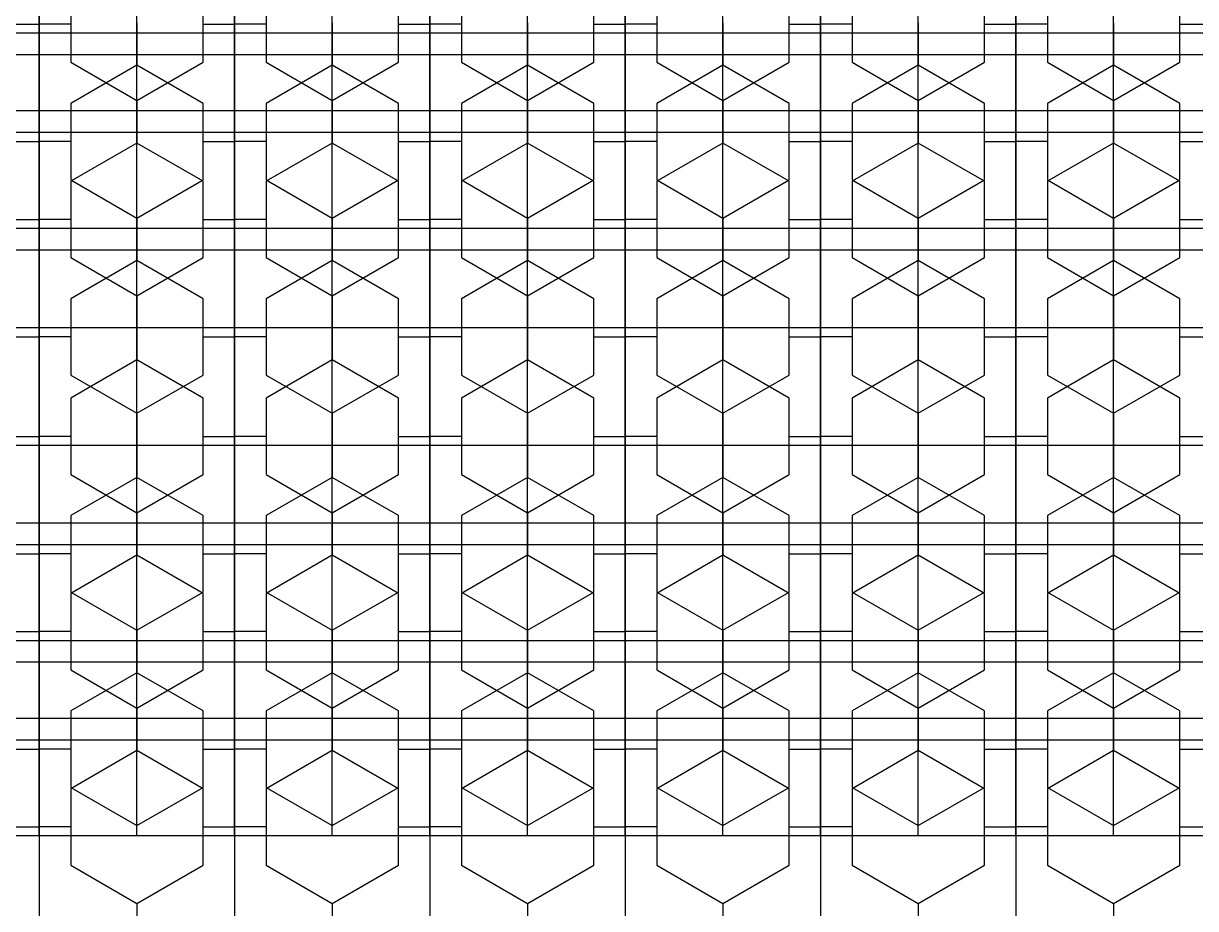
# Model space of a CAD drawing. Header units: metres. Extents: x -1744 to -758, y -4183 to -3914.
# Drawn here: x -841.11 to -838.519, y -4093.877 to -4091.92 of the extents above; entities that cross this region are included whole.
import ezdxf

# ---------------------------------------------------------------- set-up
doc = ezdxf.new("R2010")
doc.units = ezdxf.units.M
doc.layers.add('A-ID', color=11, linetype='Continuous')
doc.layers.add('WALL', color=7, linetype='Continuous')

# ---------------------------------------------------------------- blocks, each defined once
blk = doc.blocks.new('A$C1C9B1590')
at = {"layer": 'A-ID', "color": 250}
for p, q in [((764.4133, 89.6786), (764.4133, 93.009)), ((764.4133, 89.6786), (764.4133, 93.009)), ((764.6292, 89.2699), (764.6292, 93.009)), ((764.8452, 89.6786), (764.8452, 93.009)), ((764.8452, 89.6786), (764.8452, 93.009)), ((765.0611, 89.2699), (765.0611, 93.009)), ((765.277, 89.6786), (765.277, 93.009)), ((765.277, 89.6786), (765.277, 93.009)), ((765.4929, 89.2699), (765.4929, 93.009)), ((765.7088, 89.6786), (765.7088, 93.009)), ((765.7088, 89.6786), (765.7088, 93.009)), ((765.9248, 89.2699), (765.9248, 93.009)), ((766.1407, 89.6786), (766.1407, 93.009)), ((766.1407, 89.6786), (766.1407, 93.009)), ((766.3566, 89.2699), (766.3566, 93.009)), ((766.5725, 89.6786), (766.5725, 93.009)), ((766.5725, 89.6786), (766.5725, 93.009)), ((766.7885, 89.2699), (766.7885, 93.009)), ((764.6292, 89.2467), (764.6292, 92.9858)), ((765.0611, 89.2467), (765.0611, 92.9858)), ((765.4929, 89.2467), (765.4929, 92.9858)), ((765.9248, 89.2467), (765.9248, 92.9858)), ((766.3566, 89.2467), (766.3566, 92.9858)), ((766.7885, 89.2467), (766.7885, 92.9858)), ((764.4133, 89.2467), (764.4133, 92.5771)), ((764.4133, 89.2467), (764.4133, 92.5771)), ((764.8452, 89.2467), (764.8452, 92.5771)), ((764.8452, 89.2467), (764.8452, 92.5771)), ((765.277, 89.2467), (765.277, 92.5771)), ((765.277, 89.2467), (765.277, 92.5771)), ((765.7088, 89.2467), (765.7088, 92.5771)), ((765.7088, 89.2467), (765.7088, 92.5771)), ((766.1407, 89.2467), (766.1407, 92.5771)), ((766.1407, 89.2467), (766.1407, 92.5771)), ((766.5725, 89.2467), (766.5725, 92.5771)), ((766.5725, 89.2467), (766.5725, 92.5771)), ((764.4133, 91.4537), (764.4133, 90.9741)), ((764.4133, 91.4537), (764.4133, 90.9741)), ((764.8452, 91.4537), (764.8452, 90.9741)), ((764.8452, 91.4537), (764.8452, 90.9741)), ((765.277, 91.4537), (765.277, 90.9741)), ((765.277, 91.4537), (765.277, 90.9741)), ((765.7088, 91.4537), (765.7088, 90.9741)), ((765.7088, 91.4537), (765.7088, 90.9741)), ((766.1407, 91.4537), (766.1407, 90.9741)), ((766.1407, 91.4537), (766.1407, 90.9741)), ((766.5725, 91.4537), (766.5725, 90.9741)), ((766.5725, 91.4537), (766.5725, 90.9741)), ((764.4133, 91.2816), (764.4133, 90.802)), ((764.4133, 91.2816), (764.4133, 90.802)), ((764.8452, 91.2816), (764.8452, 90.802)), ((764.8452, 91.2816), (764.8452, 90.802)), ((765.277, 91.2816), (765.277, 90.802)), ((765.277, 91.2816), (765.277, 90.802)), ((765.7088, 91.2816), (765.7088, 90.802)), ((765.7088, 91.2816), (765.7088, 90.802)), ((766.1407, 91.2816), (766.1407, 90.802)), ((766.1407, 91.2816), (766.1407, 90.802)), ((766.5725, 91.2816), (766.5725, 90.802)), ((766.5725, 91.2816), (766.5725, 90.802)), ((764.483, 91.1263), (764.483, 90.9574)), ((764.7755, 90.9574), (764.7755, 91.1263)), ((764.9148, 91.1263), (764.9148, 90.9574)), ((765.2073, 90.9574), (765.2073, 91.1263)), ((765.3466, 91.1263), (765.3466, 90.9574)), ((765.6392, 90.9574), (765.6392, 91.1263)), ((765.7785, 91.1263), (765.7785, 90.9574)), ((766.071, 90.9574), (766.071, 91.1263)), ((766.2103, 91.1263), (766.2103, 90.9574)), ((766.5029, 90.9574), (766.5029, 91.1263)), ((766.6422, 91.1263), (766.6422, 90.9574)), ((766.9347, 90.9574), (766.9347, 91.1263)), ((764.3437, 91.0418), (764.4133, 91.0418)), ((764.483, 91.0418), (764.4133, 91.0418)), ((764.6292, 91.045), (764.6292, 90.9741)), ((764.7755, 91.0418), (764.8452, 91.0418)), ((764.9148, 91.0418), (764.8452, 91.0418)), ((765.0611, 91.045), (765.0611, 90.9741)), ((765.2073, 91.0418), (765.277, 91.0418)), ((765.3466, 91.0418), (765.277, 91.0418)), ((765.4929, 91.045), (765.4929, 90.9741)), ((765.6392, 91.0418), (765.7088, 91.0418)), ((765.7785, 91.0418), (765.7088, 91.0418)), ((765.9248, 91.045), (765.9248, 90.9741)), ((766.071, 91.0418), (766.1407, 91.0418)), ((766.2103, 91.0418), (766.1407, 91.0418)), ((766.3566, 91.045), (766.3566, 90.9741)), ((766.5029, 91.0418), (766.5725, 91.0418)), ((766.6422, 91.0418), (766.5725, 91.0418)), ((766.7885, 91.045), (766.7885, 90.9741)), ((766.9347, 91.0418), (767.0044, 91.0418)), ((764.4133, 91.0218), (763.9815, 91.0218)), ((764.4133, 91.0218), (764.4133, 90.5422)), ((764.8452, 91.0218), (764.4133, 91.0218)), ((764.4133, 91.0218), (764.4133, 90.5422)), ((764.6292, 91.0218), (764.6292, 90.9509)), ((764.8452, 91.0218), (764.8452, 90.5422)), ((765.277, 91.0218), (764.8452, 91.0218)), ((764.8452, 91.0218), (764.8452, 90.5422)), ((765.0611, 91.0218), (765.0611, 90.9509)), ((765.277, 91.0218), (765.277, 90.5422)), ((765.7088, 91.0218), (765.277, 91.0218)), ((765.277, 91.0218), (765.277, 90.5422)), ((765.4929, 91.0218), (765.4929, 90.9509)), ((765.7088, 91.0218), (765.7088, 90.5422)), ((765.7088, 91.0218), (765.7088, 90.5422)), ((766.1407, 91.0218), (765.7088, 91.0218)), ((765.9248, 91.0218), (765.9248, 90.9509)), ((766.5725, 91.0218), (766.1407, 91.0218)), ((766.1407, 91.0218), (766.1407, 90.5422)), ((766.1407, 91.0218), (766.1407, 90.5422)), ((766.3566, 91.0218), (766.3566, 90.9509)), ((767.0044, 91.0218), (766.5725, 91.0218)), ((766.5725, 91.0218), (766.5725, 90.5422)), ((766.5725, 91.0218), (766.5725, 90.5422)), ((766.7885, 91.0218), (766.7885, 90.9509)), ((764.4133, 90.9741), (763.9815, 90.9741)), ((764.8452, 90.9741), (764.4133, 90.9741)), ((765.277, 90.9741), (764.8452, 90.9741)), ((765.7088, 90.9741), (765.277, 90.9741)), ((766.1407, 90.9741), (765.7088, 90.9741)), ((766.5725, 90.9741), (766.1407, 90.9741)), ((767.0044, 90.9741), (766.5725, 90.9741)), ((764.483, 90.9574), (764.6292, 90.8729)), ((764.6292, 90.9509), (764.483, 90.8665)), ((764.6292, 90.8729), (764.7755, 90.9574)), ((764.7755, 90.8665), (764.6292, 90.9509)), ((764.9148, 90.9574), (765.0611, 90.8729)), ((765.0611, 90.9509), (764.9148, 90.8665)), ((765.0611, 90.8729), (765.2073, 90.9574)), ((765.2073, 90.8665), (765.0611, 90.9509)), ((765.3466, 90.9574), (765.4929, 90.8729)), ((765.4929, 90.9509), (765.3466, 90.8665)), ((765.4929, 90.8729), (765.6392, 90.9574)), ((765.6392, 90.8665), (765.4929, 90.9509)), ((765.7785, 90.9574), (765.9248, 90.8729)), ((765.9248, 90.9509), (765.7785, 90.8665)), ((765.9248, 90.8729), (766.071, 90.9574)), ((766.071, 90.8665), (765.9248, 90.9509)), ((766.2103, 90.9574), (766.3566, 90.8729)), ((766.3566, 90.9509), (766.2103, 90.8665)), ((766.3566, 90.8729), (766.5029, 90.9574)), ((766.5029, 90.8665), (766.3566, 90.9509)), ((766.6422, 90.9574), (766.7885, 90.8729)), ((766.7885, 90.9509), (766.6422, 90.8665)), ((766.7885, 90.8729), (766.9347, 90.9574)), ((766.9347, 90.8665), (766.7885, 90.9509)), ((764.6292, 90.8729), (764.6292, 90.802)), ((765.0611, 90.8729), (765.0611, 90.802)), ((765.4929, 90.8729), (765.4929, 90.802)), ((765.9248, 90.8729), (765.9248, 90.802)), ((766.3566, 90.8729), (766.3566, 90.802)), ((766.7885, 90.8729), (766.7885, 90.802)), ((764.4133, 90.8498), (763.9815, 90.8498)), ((764.4133, 90.8498), (764.4133, 90.3702)), ((764.8452, 90.8498), (764.4133, 90.8498)), ((764.4133, 90.8498), (764.4133, 90.3702)), ((764.483, 90.8665), (764.483, 90.6976)), ((764.6292, 90.8498), (764.6292, 90.7789)), ((764.7755, 90.6976), (764.7755, 90.8665)), ((764.8452, 90.8498), (764.8452, 90.3702)), ((765.277, 90.8498), (764.8452, 90.8498)), ((764.8452, 90.8498), (764.8452, 90.3702)), ((764.9148, 90.8665), (764.9148, 90.6976)), ((765.0611, 90.8498), (765.0611, 90.7789)), ((765.2073, 90.6976), (765.2073, 90.8665)), ((765.7088, 90.8498), (765.277, 90.8498)), ((765.277, 90.8498), (765.277, 90.3702)), ((765.277, 90.8498), (765.277, 90.3702)), ((765.3466, 90.8665), (765.3466, 90.6976)), ((765.4929, 90.8498), (765.4929, 90.7789)), ((765.6392, 90.6976), (765.6392, 90.8665)), ((766.1407, 90.8498), (765.7088, 90.8498)), ((765.7088, 90.8498), (765.7088, 90.3702)), ((765.7088, 90.8498), (765.7088, 90.3702)), ((765.7785, 90.8665), (765.7785, 90.6976)), ((765.9248, 90.8498), (765.9248, 90.7789)), ((766.071, 90.6976), (766.071, 90.8665)), ((766.1407, 90.8498), (766.1407, 90.3702)), ((766.1407, 90.8498), (766.1407, 90.3702)), ((766.5725, 90.8498), (766.1407, 90.8498)), ((766.2103, 90.8665), (766.2103, 90.6976)), ((766.3566, 90.8498), (766.3566, 90.7789)), ((766.5029, 90.6976), (766.5029, 90.8665)), ((766.5725, 90.8498), (766.5725, 90.3702)), ((767.0044, 90.8498), (766.5725, 90.8498)), ((766.5725, 90.8498), (766.5725, 90.3702)), ((766.6422, 90.8665), (766.6422, 90.6976)), ((766.7885, 90.8498), (766.7885, 90.7789)), ((766.9347, 90.6976), (766.9347, 90.8665)), ((764.4133, 90.802), (763.9815, 90.802)), ((764.8452, 90.802), (764.4133, 90.802)), ((765.277, 90.802), (764.8452, 90.802)), ((765.7088, 90.802), (765.277, 90.802)), ((766.1407, 90.802), (765.7088, 90.802)), ((766.5725, 90.802), (766.1407, 90.802)), ((767.0044, 90.802), (766.5725, 90.802)), ((764.3437, 90.782), (764.4133, 90.782)), ((764.483, 90.782), (764.4133, 90.782)), ((764.6292, 90.7789), (764.483, 90.6944)), ((764.7755, 90.6944), (764.6292, 90.7789)), ((764.7755, 90.782), (764.8452, 90.782)), ((764.9148, 90.782), (764.8452, 90.782)), ((765.0611, 90.7789), (764.9148, 90.6944)), ((765.2073, 90.6944), (765.0611, 90.7789)), ((765.2073, 90.782), (765.277, 90.782)), ((765.3466, 90.782), (765.277, 90.782)), ((765.4929, 90.7789), (765.3466, 90.6944)), ((765.6392, 90.6944), (765.4929, 90.7789)), ((765.6392, 90.782), (765.7088, 90.782)), ((765.7785, 90.782), (765.7088, 90.782)), ((765.9248, 90.7789), (765.7785, 90.6944)), ((766.071, 90.6944), (765.9248, 90.7789)), ((766.071, 90.782), (766.1407, 90.782)), ((766.2103, 90.782), (766.1407, 90.782)), ((766.3566, 90.7789), (766.2103, 90.6944)), ((766.5029, 90.6944), (766.3566, 90.7789)), ((766.5029, 90.782), (766.5725, 90.782)), ((766.6422, 90.782), (766.5725, 90.782)), ((766.7885, 90.7789), (766.6422, 90.6944)), ((766.9347, 90.6944), (766.7885, 90.7789)), ((766.9347, 90.782), (767.0044, 90.782)), ((764.483, 90.6976), (764.6292, 90.6131)), ((764.483, 90.6944), (764.483, 90.5255)), ((764.6292, 90.6131), (764.7755, 90.6976)), ((764.7755, 90.5255), (764.7755, 90.6944)), ((764.9148, 90.6976), (765.0611, 90.6131)), ((764.9148, 90.6944), (764.9148, 90.5255)), ((765.0611, 90.6131), (765.2073, 90.6976)), ((765.2073, 90.5255), (765.2073, 90.6944)), ((765.3466, 90.6976), (765.4929, 90.6131)), ((765.3466, 90.6944), (765.3466, 90.5255)), ((765.4929, 90.6131), (765.6392, 90.6976)), ((765.6392, 90.5255), (765.6392, 90.6944)), ((765.7785, 90.6976), (765.9248, 90.6131)), ((765.7785, 90.6944), (765.7785, 90.5255)), ((765.9248, 90.6131), (766.071, 90.6976)), ((766.071, 90.5255), (766.071, 90.6944)), ((766.2103, 90.6976), (766.3566, 90.6131)), ((766.2103, 90.6944), (766.2103, 90.5255)), ((766.3566, 90.6131), (766.5029, 90.6976)), ((766.5029, 90.5255), (766.5029, 90.6944)), ((766.6422, 90.6976), (766.7885, 90.6131)), ((766.6422, 90.6944), (766.6422, 90.5255)), ((766.7885, 90.6131), (766.9347, 90.6976)), ((766.9347, 90.5255), (766.9347, 90.6944)), ((764.3437, 90.61), (764.4133, 90.61)), ((764.483, 90.61), (764.4133, 90.61)), ((764.6292, 90.6131), (764.6292, 90.5422)), ((764.7755, 90.61), (764.8452, 90.61)), ((764.9148, 90.61), (764.8452, 90.61)), ((765.0611, 90.6131), (765.0611, 90.5422)), ((765.2073, 90.61), (765.277, 90.61)), ((765.3466, 90.61), (765.277, 90.61)), ((765.4929, 90.6131), (765.4929, 90.5422)), ((765.6392, 90.61), (765.7088, 90.61)), ((765.7785, 90.61), (765.7088, 90.61)), ((765.9248, 90.6131), (765.9248, 90.5422)), ((766.071, 90.61), (766.1407, 90.61)), ((766.2103, 90.61), (766.1407, 90.61)), ((766.3566, 90.6131), (766.3566, 90.5422)), ((766.5029, 90.61), (766.5725, 90.61)), ((766.6422, 90.61), (766.5725, 90.61)), ((766.7885, 90.6131), (766.7885, 90.5422)), ((766.9347, 90.61), (767.0044, 90.61)), ((764.4133, 90.59), (763.9815, 90.59)), ((764.4133, 90.59), (764.4133, 90.1104)), ((764.4133, 90.59), (764.4133, 90.1104)), ((764.8452, 90.59), (764.4133, 90.59)), ((764.6292, 90.59), (764.6292, 90.5191)), ((765.277, 90.59), (764.8452, 90.59)), ((764.8452, 90.59), (764.8452, 90.1104)), ((764.8452, 90.59), (764.8452, 90.1104)), ((765.0611, 90.59), (765.0611, 90.5191)), ((765.7088, 90.59), (765.277, 90.59)), ((765.277, 90.59), (765.277, 90.1104)), ((765.277, 90.59), (765.277, 90.1104)), ((765.4929, 90.59), (765.4929, 90.5191)), ((765.7088, 90.59), (765.7088, 90.1104)), ((765.7088, 90.59), (765.7088, 90.1104)), ((766.1407, 90.59), (765.7088, 90.59)), ((765.9248, 90.59), (765.9248, 90.5191)), ((766.1407, 90.59), (766.1407, 90.1104)), ((766.5725, 90.59), (766.1407, 90.59)), ((766.1407, 90.59), (766.1407, 90.1104)), ((766.3566, 90.59), (766.3566, 90.5191)), ((767.0044, 90.59), (766.5725, 90.59)), ((766.5725, 90.59), (766.5725, 90.1104)), ((766.5725, 90.59), (766.5725, 90.1104)), ((766.7885, 90.59), (766.7885, 90.5191)), ((764.4133, 90.5422), (763.9815, 90.5422)), ((764.8452, 90.5422), (764.4133, 90.5422)), ((765.277, 90.5422), (764.8452, 90.5422)), ((765.7088, 90.5422), (765.277, 90.5422)), ((766.1407, 90.5422), (765.7088, 90.5422)), ((766.5725, 90.5422), (766.1407, 90.5422)), ((767.0044, 90.5422), (766.5725, 90.5422)), ((764.483, 90.5255), (764.6292, 90.4411)), ((764.6292, 90.5191), (764.483, 90.4346)), ((764.6292, 90.4411), (764.7755, 90.5255)), ((764.7755, 90.4346), (764.6292, 90.5191)), ((764.9148, 90.5255), (765.0611, 90.4411)), ((765.0611, 90.5191), (764.9148, 90.4346)), ((765.0611, 90.4411), (765.2073, 90.5255)), ((765.2073, 90.4346), (765.0611, 90.5191)), ((765.3466, 90.5255), (765.4929, 90.4411)), ((765.4929, 90.5191), (765.3466, 90.4346)), ((765.4929, 90.4411), (765.6392, 90.5255)), ((765.6392, 90.4346), (765.4929, 90.5191)), ((765.7785, 90.5255), (765.9248, 90.4411)), ((765.9248, 90.5191), (765.7785, 90.4346)), ((765.9248, 90.4411), (766.071, 90.5255)), ((766.071, 90.4346), (765.9248, 90.5191)), ((766.2103, 90.5255), (766.3566, 90.4411)), ((766.3566, 90.5191), (766.2103, 90.4346)), ((766.3566, 90.4411), (766.5029, 90.5255)), ((766.5029, 90.4346), (766.3566, 90.5191)), ((766.6422, 90.5255), (766.7885, 90.4411)), ((766.7885, 90.5191), (766.6422, 90.4346)), ((766.7885, 90.4411), (766.9347, 90.5255)), ((766.9347, 90.4346), (766.7885, 90.5191)), ((764.483, 90.4346), (764.483, 90.2657)), ((764.6292, 90.4411), (764.6292, 90.3702)), ((764.7755, 90.2657), (764.7755, 90.4346)), ((764.9148, 90.4346), (764.9148, 90.2657)), ((765.0611, 90.4411), (765.0611, 90.3702)), ((765.2073, 90.2657), (765.2073, 90.4346)), ((765.3466, 90.4346), (765.3466, 90.2657)), ((765.4929, 90.4411), (765.4929, 90.3702)), ((765.6392, 90.2657), (765.6392, 90.4346)), ((765.7785, 90.4346), (765.7785, 90.2657)), ((765.9248, 90.4411), (765.9248, 90.3702)), ((766.071, 90.2657), (766.071, 90.4346)), ((766.2103, 90.4346), (766.2103, 90.2657)), ((766.3566, 90.4411), (766.3566, 90.3702)), ((766.5029, 90.2657), (766.5029, 90.4346)), ((766.6422, 90.4346), (766.6422, 90.2657)), ((766.7885, 90.4411), (766.7885, 90.3702)), ((766.9347, 90.2657), (766.9347, 90.4346)), ((764.4133, 90.3702), (763.9815, 90.3702)), ((764.4133, 90.3702), (763.9815, 90.3702)), ((764.4133, 90.3702), (764.4133, 89.8906)), ((764.8452, 90.3702), (764.4133, 90.3702)), ((764.4133, 90.3702), (764.4133, 89.8906)), ((764.8452, 90.3702), (764.4133, 90.3702)), ((764.6292, 90.3702), (764.6292, 90.2993)), ((764.8452, 90.3702), (764.8452, 89.8906)), ((764.8452, 90.3702), (764.8452, 89.8906)), ((765.277, 90.3702), (764.8452, 90.3702)), ((765.277, 90.3702), (764.8452, 90.3702)), ((765.0611, 90.3702), (765.0611, 90.2993)), ((765.277, 90.3702), (765.277, 89.8906)), ((765.277, 90.3702), (765.277, 89.8906)), ((765.7088, 90.3702), (765.277, 90.3702)), ((765.7088, 90.3702), (765.277, 90.3702)), ((765.4929, 90.3702), (765.4929, 90.2993)), ((765.7088, 90.3702), (765.7088, 89.8906)), ((765.7088, 90.3702), (765.7088, 89.8906)), ((766.1407, 90.3702), (765.7088, 90.3702)), ((766.1407, 90.3702), (765.7088, 90.3702)), ((765.9248, 90.3702), (765.9248, 90.2993)), ((766.5725, 90.3702), (766.1407, 90.3702)), ((766.1407, 90.3702), (766.1407, 89.8906)), ((766.1407, 90.3702), (766.1407, 89.8906)), ((766.5725, 90.3702), (766.1407, 90.3702)), ((766.3566, 90.3702), (766.3566, 90.2993)), ((766.5725, 90.3702), (766.5725, 89.8906)), ((766.5725, 90.3702), (766.5725, 89.8906)), ((767.0044, 90.3702), (766.5725, 90.3702)), ((767.0044, 90.3702), (766.5725, 90.3702)), ((766.7885, 90.3702), (766.7885, 90.2993)), ((764.3437, 90.3502), (764.4133, 90.3502)), ((764.483, 90.3502), (764.4133, 90.3502)), ((764.7755, 90.3502), (764.8452, 90.3502)), ((764.9148, 90.3502), (764.8452, 90.3502)), ((765.2073, 90.3502), (765.277, 90.3502)), ((765.3466, 90.3502), (765.277, 90.3502)), ((765.6392, 90.3502), (765.7088, 90.3502)), ((765.7785, 90.3502), (765.7088, 90.3502)), ((766.071, 90.3502), (766.1407, 90.3502)), ((766.2103, 90.3502), (766.1407, 90.3502)), ((766.5029, 90.3502), (766.5725, 90.3502)), ((766.6422, 90.3502), (766.5725, 90.3502)), ((766.9347, 90.3502), (767.0044, 90.3502)), ((764.6292, 90.2993), (764.483, 90.2149)), ((764.7755, 90.2149), (764.6292, 90.2993)), ((765.0611, 90.2993), (764.9148, 90.2149)), ((765.2073, 90.2149), (765.0611, 90.2993)), ((765.4929, 90.2993), (765.3466, 90.2149)), ((765.6392, 90.2149), (765.4929, 90.2993)), ((765.9248, 90.2993), (765.7785, 90.2149)), ((766.071, 90.2149), (765.9248, 90.2993)), ((766.3566, 90.2993), (766.2103, 90.2149)), ((766.5029, 90.2149), (766.3566, 90.2993)), ((766.7885, 90.2993), (766.6422, 90.2149)), ((766.9347, 90.2149), (766.7885, 90.2993)), ((764.483, 90.2657), (764.6292, 90.1813)), ((764.6292, 90.1813), (764.7755, 90.2657)), ((764.9148, 90.2657), (765.0611, 90.1813)), ((765.0611, 90.1813), (765.2073, 90.2657)), ((765.3466, 90.2657), (765.4929, 90.1813)), ((765.4929, 90.1813), (765.6392, 90.2657)), ((765.7785, 90.2657), (765.9248, 90.1813)), ((765.9248, 90.1813), (766.071, 90.2657)), ((766.2103, 90.2657), (766.3566, 90.1813)), ((766.3566, 90.1813), (766.5029, 90.2657)), ((766.6422, 90.2657), (766.7885, 90.1813)), ((766.7885, 90.1813), (766.9347, 90.2657)), ((764.483, 90.2149), (764.483, 90.046)), ((764.7755, 90.046), (764.7755, 90.2149)), ((764.9148, 90.2149), (764.9148, 90.046)), ((765.2073, 90.046), (765.2073, 90.2149)), ((765.3466, 90.2149), (765.3466, 90.046)), ((765.6392, 90.046), (765.6392, 90.2149)), ((765.7785, 90.2149), (765.7785, 90.046)), ((766.071, 90.046), (766.071, 90.2149)), ((766.2103, 90.2149), (766.2103, 90.046)), ((766.5029, 90.046), (766.5029, 90.2149)), ((766.6422, 90.2149), (766.6422, 90.046)), ((766.9347, 90.046), (766.9347, 90.2149)), ((764.6292, 90.1813), (764.6292, 90.1104)), ((765.0611, 90.1813), (765.0611, 90.1104)), ((765.4929, 90.1813), (765.4929, 90.1104)), ((765.9248, 90.1813), (765.9248, 90.1104)), ((766.3566, 90.1813), (766.3566, 90.1104)), ((766.7885, 90.1813), (766.7885, 90.1104)), ((764.3437, 90.1304), (764.4133, 90.1304)), ((764.483, 90.1304), (764.4133, 90.1304)), ((764.7755, 90.1304), (764.8452, 90.1304)), ((764.9148, 90.1304), (764.8452, 90.1304)), ((765.2073, 90.1304), (765.277, 90.1304)), ((765.3466, 90.1304), (765.277, 90.1304)), ((765.6392, 90.1304), (765.7088, 90.1304)), ((765.7785, 90.1304), (765.7088, 90.1304)), ((766.071, 90.1304), (766.1407, 90.1304)), ((766.2103, 90.1304), (766.1407, 90.1304)), ((766.5029, 90.1304), (766.5725, 90.1304)), ((766.6422, 90.1304), (766.5725, 90.1304)), ((766.9347, 90.1304), (767.0044, 90.1304)), ((764.4133, 90.1104), (763.9815, 90.1104)), ((764.4133, 90.1104), (763.9815, 90.1104)), ((764.8452, 90.1104), (764.4133, 90.1104)), ((764.8452, 90.1104), (764.4133, 90.1104)), ((764.4133, 90.1104), (764.4133, 89.6308)), ((764.4133, 90.1104), (764.4133, 89.6308)), ((764.6292, 90.1104), (764.6292, 90.0395)), ((764.8452, 90.1104), (764.8452, 89.6308)), ((765.277, 90.1104), (764.8452, 90.1104)), ((765.277, 90.1104), (764.8452, 90.1104)), ((764.8452, 90.1104), (764.8452, 89.6308)), ((765.0611, 90.1104), (765.0611, 90.0395)), ((765.277, 90.1104), (765.277, 89.6308)), ((765.7088, 90.1104), (765.277, 90.1104)), ((765.277, 90.1104), (765.277, 89.6308)), ((765.7088, 90.1104), (765.277, 90.1104)), ((765.4929, 90.1104), (765.4929, 90.0395)), ((766.1407, 90.1104), (765.7088, 90.1104)), ((765.7088, 90.1104), (765.7088, 89.6308)), ((766.1407, 90.1104), (765.7088, 90.1104)), ((765.7088, 90.1104), (765.7088, 89.6308)), ((765.9248, 90.1104), (765.9248, 90.0395)), ((766.1407, 90.1104), (766.1407, 89.6308)), ((766.5725, 90.1104), (766.1407, 90.1104)), ((766.5725, 90.1104), (766.1407, 90.1104)), ((766.1407, 90.1104), (766.1407, 89.6308)), ((766.3566, 90.1104), (766.3566, 90.0395)), ((766.5725, 90.1104), (766.5725, 89.6308)), ((767.0044, 90.1104), (766.5725, 90.1104)), ((766.5725, 90.1104), (766.5725, 89.6308)), ((767.0044, 90.1104), (766.5725, 90.1104)), ((766.7885, 90.1104), (766.7885, 90.0395)), ((764.483, 90.046), (764.6292, 89.9615)), ((764.6292, 89.9615), (764.7755, 90.046)), ((764.9148, 90.046), (765.0611, 89.9615)), ((765.0611, 89.9615), (765.2073, 90.046)), ((765.3466, 90.046), (765.4929, 89.9615)), ((765.4929, 89.9615), (765.6392, 90.046)), ((765.7785, 90.046), (765.9248, 89.9615)), ((765.9248, 89.9615), (766.071, 90.046)), ((766.2103, 90.046), (766.3566, 89.9615)), ((766.3566, 89.9615), (766.5029, 90.046)), ((766.6422, 90.046), (766.7885, 89.9615)), ((766.7885, 89.9615), (766.9347, 90.046)), ((764.6292, 90.0395), (764.483, 89.9551)), ((764.7755, 89.9551), (764.6292, 90.0395)), ((765.0611, 90.0395), (764.9148, 89.9551)), ((765.2073, 89.9551), (765.0611, 90.0395)), ((765.4929, 90.0395), (765.3466, 89.9551)), ((765.6392, 89.9551), (765.4929, 90.0395)), ((765.9248, 90.0395), (765.7785, 89.9551)), ((766.071, 89.9551), (765.9248, 90.0395)), ((766.3566, 90.0395), (766.2103, 89.9551)), ((766.5029, 89.9551), (766.3566, 90.0395)), ((766.7885, 90.0395), (766.6422, 89.9551)), ((766.9347, 89.9551), (766.7885, 90.0395)), ((764.4133, 89.9383), (763.9815, 89.9383)), ((764.4133, 89.9383), (764.4133, 89.4588)), ((764.8452, 89.9383), (764.4133, 89.9383)), ((764.4133, 89.9383), (764.4133, 89.4588)), ((764.483, 89.9551), (764.483, 89.7862)), ((764.6292, 89.9615), (764.6292, 89.8906)), ((764.6292, 89.9383), (764.6292, 89.8675)), ((764.7755, 89.7862), (764.7755, 89.9551)), ((765.277, 89.9383), (764.8452, 89.9383)), ((764.8452, 89.9383), (764.8452, 89.4588)), ((764.8452, 89.9383), (764.8452, 89.4588)), ((764.9148, 89.9551), (764.9148, 89.7862)), ((765.0611, 89.9615), (765.0611, 89.8906)), ((765.0611, 89.9383), (765.0611, 89.8675)), ((765.2073, 89.7862), (765.2073, 89.9551)), ((765.7088, 89.9383), (765.277, 89.9383)), ((765.277, 89.9383), (765.277, 89.4588)), ((765.277, 89.9383), (765.277, 89.4588)), ((765.3466, 89.9551), (765.3466, 89.7862)), ((765.4929, 89.9615), (765.4929, 89.8906)), ((765.4929, 89.9383), (765.4929, 89.8675)), ((765.6392, 89.7862), (765.6392, 89.9551)), ((766.1407, 89.9383), (765.7088, 89.9383)), ((765.7088, 89.9383), (765.7088, 89.4588)), ((765.7088, 89.9383), (765.7088, 89.4588)), ((765.7785, 89.9551), (765.7785, 89.7862)), ((765.9248, 89.9615), (765.9248, 89.8906)), ((765.9248, 89.9383), (765.9248, 89.8675)), ((766.071, 89.7862), (766.071, 89.9551)), ((766.1407, 89.9383), (766.1407, 89.4588)), ((766.5725, 89.9383), (766.1407, 89.9383)), ((766.1407, 89.9383), (766.1407, 89.4588)), ((766.2103, 89.9551), (766.2103, 89.7862)), ((766.3566, 89.9615), (766.3566, 89.8906)), ((766.3566, 89.9383), (766.3566, 89.8675)), ((766.5029, 89.7862), (766.5029, 89.9551)), ((766.5725, 89.9383), (766.5725, 89.4588)), ((767.0044, 89.9383), (766.5725, 89.9383)), ((766.5725, 89.9383), (766.5725, 89.4588)), ((766.6422, 89.9551), (766.6422, 89.7862)), ((766.7885, 89.9615), (766.7885, 89.8906)), ((766.7885, 89.9383), (766.7885, 89.8675)), ((766.9347, 89.7862), (766.9347, 89.9551)), ((764.4133, 89.8906), (763.9815, 89.8906)), ((764.8452, 89.8906), (764.4133, 89.8906)), ((765.277, 89.8906), (764.8452, 89.8906)), ((765.7088, 89.8906), (765.277, 89.8906)), ((766.1407, 89.8906), (765.7088, 89.8906)), ((766.5725, 89.8906), (766.1407, 89.8906)), ((767.0044, 89.8906), (766.5725, 89.8906)), ((764.3437, 89.8706), (764.4133, 89.8706)), ((764.483, 89.8706), (764.4133, 89.8706)), ((764.6292, 89.8675), (764.483, 89.783)), ((764.7755, 89.783), (764.6292, 89.8675)), ((764.7755, 89.8706), (764.8452, 89.8706)), ((764.9148, 89.8706), (764.8452, 89.8706)), ((765.0611, 89.8675), (764.9148, 89.783)), ((765.2073, 89.783), (765.0611, 89.8675)), ((765.2073, 89.8706), (765.277, 89.8706)), ((765.3466, 89.8706), (765.277, 89.8706)), ((765.4929, 89.8675), (765.3466, 89.783)), ((765.6392, 89.783), (765.4929, 89.8675)), ((765.6392, 89.8706), (765.7088, 89.8706)), ((765.7785, 89.8706), (765.7088, 89.8706)), ((765.9248, 89.8675), (765.7785, 89.783)), ((766.071, 89.783), (765.9248, 89.8675)), ((766.071, 89.8706), (766.1407, 89.8706)), ((766.2103, 89.8706), (766.1407, 89.8706)), ((766.3566, 89.8675), (766.2103, 89.783)), ((766.5029, 89.783), (766.3566, 89.8675)), ((766.5029, 89.8706), (766.5725, 89.8706)), ((766.6422, 89.8706), (766.5725, 89.8706)), ((766.7885, 89.8675), (766.6422, 89.783)), ((766.9347, 89.783), (766.7885, 89.8675)), ((766.9347, 89.8706), (767.0044, 89.8706)), ((764.483, 89.7862), (764.6292, 89.7017)), ((764.483, 89.783), (764.483, 89.6141)), ((764.6292, 89.7017), (764.7755, 89.7862)), ((764.7755, 89.6141), (764.7755, 89.783)), ((764.9148, 89.7862), (765.0611, 89.7017)), ((764.9148, 89.783), (764.9148, 89.6141)), ((765.0611, 89.7017), (765.2073, 89.7862)), ((765.2073, 89.6141), (765.2073, 89.783)), ((765.3466, 89.7862), (765.4929, 89.7017)), ((765.3466, 89.783), (765.3466, 89.6141)), ((765.4929, 89.7017), (765.6392, 89.7862)), ((765.6392, 89.6141), (765.6392, 89.783)), ((765.7785, 89.7862), (765.9248, 89.7017)), ((765.7785, 89.783), (765.7785, 89.6141)), ((765.9248, 89.7017), (766.071, 89.7862)), ((766.071, 89.6141), (766.071, 89.783)), ((766.2103, 89.7862), (766.3566, 89.7017)), ((766.2103, 89.783), (766.2103, 89.6141)), ((766.3566, 89.7017), (766.5029, 89.7862)), ((766.5029, 89.6141), (766.5029, 89.783)), ((766.6422, 89.7862), (766.7885, 89.7017)), ((766.6422, 89.783), (766.6422, 89.6141)), ((766.7885, 89.7017), (766.9347, 89.7862)), ((766.9347, 89.6141), (766.9347, 89.783)), ((764.4133, 89.6786), (763.9815, 89.6786)), ((764.3437, 89.6986), (764.4133, 89.6986)), ((764.483, 89.6986), (764.4133, 89.6986)), ((764.8452, 89.6786), (764.4133, 89.6786)), ((764.6292, 89.7017), (764.6292, 89.6308)), ((764.6292, 89.6786), (764.6292, 89.6077)), ((764.7755, 89.6986), (764.8452, 89.6986)), ((764.9148, 89.6986), (764.8452, 89.6986)), ((765.277, 89.6786), (764.8452, 89.6786)), ((765.0611, 89.7017), (765.0611, 89.6308)), ((765.0611, 89.6786), (765.0611, 89.6077)), ((765.2073, 89.6986), (765.277, 89.6986)), ((765.3466, 89.6986), (765.277, 89.6986)), ((765.7088, 89.6786), (765.277, 89.6786)), ((765.4929, 89.7017), (765.4929, 89.6308)), ((765.4929, 89.6786), (765.4929, 89.6077)), ((765.6392, 89.6986), (765.7088, 89.6986)), ((765.7785, 89.6986), (765.7088, 89.6986)), ((766.1407, 89.6786), (765.7088, 89.6786)), ((765.9248, 89.7017), (765.9248, 89.6308)), ((765.9248, 89.6786), (765.9248, 89.6077)), ((766.071, 89.6986), (766.1407, 89.6986)), ((766.2103, 89.6986), (766.1407, 89.6986)), ((766.5725, 89.6786), (766.1407, 89.6786)), ((766.3566, 89.7017), (766.3566, 89.6308)), ((766.3566, 89.6786), (766.3566, 89.6077)), ((766.5029, 89.6986), (766.5725, 89.6986)), ((766.6422, 89.6986), (766.5725, 89.6986)), ((767.0044, 89.6786), (766.5725, 89.6786)), ((766.7885, 89.7017), (766.7885, 89.6308)), ((766.7885, 89.6786), (766.7885, 89.6077)), ((766.9347, 89.6986), (767.0044, 89.6986)), ((764.4133, 89.6308), (763.9815, 89.6308)), ((764.8452, 89.6308), (764.4133, 89.6308)), ((765.277, 89.6308), (764.8452, 89.6308)), ((765.7088, 89.6308), (765.277, 89.6308)), ((766.1407, 89.6308), (765.7088, 89.6308)), ((766.5725, 89.6308), (766.1407, 89.6308)), ((767.0044, 89.6308), (766.5725, 89.6308)), ((764.483, 89.6141), (764.6292, 89.5297)), ((764.6292, 89.6077), (764.483, 89.5232)), ((764.6292, 89.5297), (764.7755, 89.6141)), ((764.7755, 89.5232), (764.6292, 89.6077)), ((764.9148, 89.6141), (765.0611, 89.5297)), ((765.0611, 89.6077), (764.9148, 89.5232)), ((765.0611, 89.5297), (765.2073, 89.6141)), ((765.2073, 89.5232), (765.0611, 89.6077)), ((765.3466, 89.6141), (765.4929, 89.5297)), ((765.4929, 89.6077), (765.3466, 89.5232)), ((765.4929, 89.5297), (765.6392, 89.6141)), ((765.6392, 89.5232), (765.4929, 89.6077)), ((765.7785, 89.6141), (765.9248, 89.5297)), ((765.9248, 89.6077), (765.7785, 89.5232)), ((765.9248, 89.5297), (766.071, 89.6141)), ((766.071, 89.5232), (765.9248, 89.6077)), ((766.2103, 89.6141), (766.3566, 89.5297)), ((766.3566, 89.6077), (766.2103, 89.5232)), ((766.3566, 89.5297), (766.5029, 89.6141)), ((766.5029, 89.5232), (766.3566, 89.6077)), ((766.6422, 89.6141), (766.7885, 89.5297)), ((766.7885, 89.6077), (766.6422, 89.5232)), ((766.7885, 89.5297), (766.9347, 89.6141)), ((766.9347, 89.5232), (766.7885, 89.6077)), ((764.483, 89.5232), (764.483, 89.3543)), ((764.6292, 89.5297), (764.6292, 89.4588)), ((764.7755, 89.3543), (764.7755, 89.5232)), ((764.9148, 89.5232), (764.9148, 89.3543)), ((765.0611, 89.5297), (765.0611, 89.4588)), ((765.2073, 89.3543), (765.2073, 89.5232)), ((765.3466, 89.5232), (765.3466, 89.3543)), ((765.4929, 89.5297), (765.4929, 89.4588)), ((765.6392, 89.3543), (765.6392, 89.5232)), ((765.7785, 89.5232), (765.7785, 89.3543)), ((765.9248, 89.5297), (765.9248, 89.4588)), ((766.071, 89.3543), (766.071, 89.5232)), ((766.2103, 89.5232), (766.2103, 89.3543)), ((766.3566, 89.5297), (766.3566, 89.4588)), ((766.5029, 89.3543), (766.5029, 89.5232)), ((766.6422, 89.5232), (766.6422, 89.3543)), ((766.7885, 89.5297), (766.7885, 89.4588)), ((766.9347, 89.3543), (766.9347, 89.5232)), ((764.4133, 89.5065), (763.9815, 89.5065)), ((764.4133, 89.5065), (764.4133, 89.0269)), ((764.8452, 89.5065), (764.4133, 89.5065)), ((764.4133, 89.5065), (764.4133, 89.0269)), ((764.6292, 89.5065), (764.6292, 89.4356)), ((764.8452, 89.5065), (764.8452, 89.0269)), ((765.277, 89.5065), (764.8452, 89.5065)), ((764.8452, 89.5065), (764.8452, 89.0269)), ((765.0611, 89.5065), (765.0611, 89.4356)), ((765.7088, 89.5065), (765.277, 89.5065)), ((765.277, 89.5065), (765.277, 89.0269)), ((765.277, 89.5065), (765.277, 89.0269)), ((765.4929, 89.5065), (765.4929, 89.4356)), ((766.1407, 89.5065), (765.7088, 89.5065)), ((765.7088, 89.5065), (765.7088, 89.0269)), ((765.7088, 89.5065), (765.7088, 89.0269)), ((765.9248, 89.5065), (765.9248, 89.4356)), ((766.5725, 89.5065), (766.1407, 89.5065)), ((766.1407, 89.5065), (766.1407, 89.0269)), ((766.1407, 89.5065), (766.1407, 89.0269)), ((766.3566, 89.5065), (766.3566, 89.4356)), ((766.5725, 89.5065), (766.5725, 89.0269)), ((766.5725, 89.5065), (766.5725, 89.0269)), ((767.0044, 89.5065), (766.5725, 89.5065)), ((766.7885, 89.5065), (766.7885, 89.4356)), ((764.4133, 89.4588), (763.9815, 89.4588)), ((764.8452, 89.4588), (764.4133, 89.4588)), ((765.277, 89.4588), (764.8452, 89.4588)), ((765.7088, 89.4588), (765.277, 89.4588)), ((766.1407, 89.4588), (765.7088, 89.4588)), ((766.5725, 89.4588), (766.1407, 89.4588)), ((767.0044, 89.4588), (766.5725, 89.4588)), ((764.3437, 89.4388), (764.4133, 89.4388)), ((764.483, 89.4388), (764.4133, 89.4388)), ((764.6292, 89.4356), (764.483, 89.3512)), ((764.7755, 89.3512), (764.6292, 89.4356)), ((764.7755, 89.4388), (764.8452, 89.4388)), ((764.9148, 89.4388), (764.8452, 89.4388)), ((765.0611, 89.4356), (764.9148, 89.3512)), ((765.2073, 89.3512), (765.0611, 89.4356)), ((765.2073, 89.4388), (765.277, 89.4388)), ((765.3466, 89.4388), (765.277, 89.4388)), ((765.4929, 89.4356), (765.3466, 89.3512)), ((765.6392, 89.3512), (765.4929, 89.4356)), ((765.6392, 89.4388), (765.7088, 89.4388)), ((765.7785, 89.4388), (765.7088, 89.4388)), ((765.9248, 89.4356), (765.7785, 89.3512)), ((766.071, 89.3512), (765.9248, 89.4356)), ((766.071, 89.4388), (766.1407, 89.4388)), ((766.2103, 89.4388), (766.1407, 89.4388)), ((766.3566, 89.4356), (766.2103, 89.3512)), ((766.5029, 89.3512), (766.3566, 89.4356)), ((766.5029, 89.4388), (766.5725, 89.4388)), ((766.6422, 89.4388), (766.5725, 89.4388)), ((766.7885, 89.4356), (766.6422, 89.3512)), ((766.9347, 89.3512), (766.7885, 89.4356)), ((766.9347, 89.4388), (767.0044, 89.4388)), ((764.483, 89.3543), (764.6292, 89.2699)), ((764.483, 89.3512), (764.483, 89.1823)), ((764.6292, 89.2699), (764.7755, 89.3543)), ((764.7755, 89.1823), (764.7755, 89.3512)), ((764.9148, 89.3543), (765.0611, 89.2699)), ((764.9148, 89.3512), (764.9148, 89.1823)), ((765.0611, 89.2699), (765.2073, 89.3543)), ((765.2073, 89.1823), (765.2073, 89.3512)), ((765.3466, 89.3543), (765.4929, 89.2699)), ((765.3466, 89.3512), (765.3466, 89.1823)), ((765.4929, 89.2699), (765.6392, 89.3543)), ((765.6392, 89.1823), (765.6392, 89.3512)), ((765.7785, 89.3543), (765.9248, 89.2699)), ((765.7785, 89.3512), (765.7785, 89.1823)), ((765.9248, 89.2699), (766.071, 89.3543)), ((766.071, 89.1823), (766.071, 89.3512)), ((766.2103, 89.3543), (766.3566, 89.2699)), ((766.2103, 89.3512), (766.2103, 89.1823)), ((766.3566, 89.2699), (766.5029, 89.3543)), ((766.5029, 89.1823), (766.5029, 89.3512)), ((766.6422, 89.3543), (766.7885, 89.2699)), ((766.6422, 89.3512), (766.6422, 89.1823)), ((766.7885, 89.2699), (766.9347, 89.3543)), ((766.9347, 89.1823), (766.9347, 89.3512)), ((764.3437, 89.2667), (764.4133, 89.2667)), ((764.483, 89.2667), (764.4133, 89.2667)), ((764.7755, 89.2667), (764.8452, 89.2667)), ((764.9148, 89.2667), (764.8452, 89.2667)), ((765.2073, 89.2667), (765.277, 89.2667)), ((765.3466, 89.2667), (765.277, 89.2667)), ((765.6392, 89.2667), (765.7088, 89.2667)), ((765.7785, 89.2667), (765.7088, 89.2667)), ((766.071, 89.2667), (766.1407, 89.2667)), ((766.2103, 89.2667), (766.1407, 89.2667)), ((766.5029, 89.2667), (766.5725, 89.2667)), ((766.6422, 89.2667), (766.5725, 89.2667)), ((766.9347, 89.2667), (767.0044, 89.2667)), ((764.4133, 89.2467), (763.9815, 89.2467)), ((764.8452, 89.2467), (764.4133, 89.2467)), ((765.277, 89.2467), (764.8452, 89.2467)), ((765.7088, 89.2467), (765.277, 89.2467)), ((766.1407, 89.2467), (765.7088, 89.2467)), ((766.5725, 89.2467), (766.1407, 89.2467)), ((767.0044, 89.2467), (766.5725, 89.2467)), ((764.483, 89.1823), (764.6292, 89.0978)), ((764.6292, 89.0978), (764.7755, 89.1823)), ((764.9148, 89.1823), (765.0611, 89.0978)), ((765.0611, 89.0978), (765.2073, 89.1823)), ((765.3466, 89.1823), (765.4929, 89.0978)), ((765.4929, 89.0978), (765.6392, 89.1823)), ((765.7785, 89.1823), (765.9248, 89.0978)), ((765.9248, 89.0978), (766.071, 89.1823)), ((766.2103, 89.1823), (766.3566, 89.0978)), ((766.3566, 89.0978), (766.5029, 89.1823)), ((766.6422, 89.1823), (766.7885, 89.0978)), ((766.7885, 89.0978), (766.9347, 89.1823)), ((764.6292, 89.0978), (764.6292, 89.0269)), ((765.0611, 89.0978), (765.0611, 89.0269)), ((765.4929, 89.0978), (765.4929, 89.0269)), ((765.9248, 89.0978), (765.9248, 89.0269)), ((766.3566, 89.0978), (766.3566, 89.0269)), ((766.7885, 89.0978), (766.7885, 89.0269))]:
    blk.add_line(p, q, dxfattribs=at)

msp = doc.modelspace()

# ---------------------------------------------------------------- block references
at = {"layer": 'WALL'}
msp.add_blockref('A$C1C9B1590', (-1605.48862, -4182.96317), dxfattribs=at)

doc.saveas('drawing.dxf')
